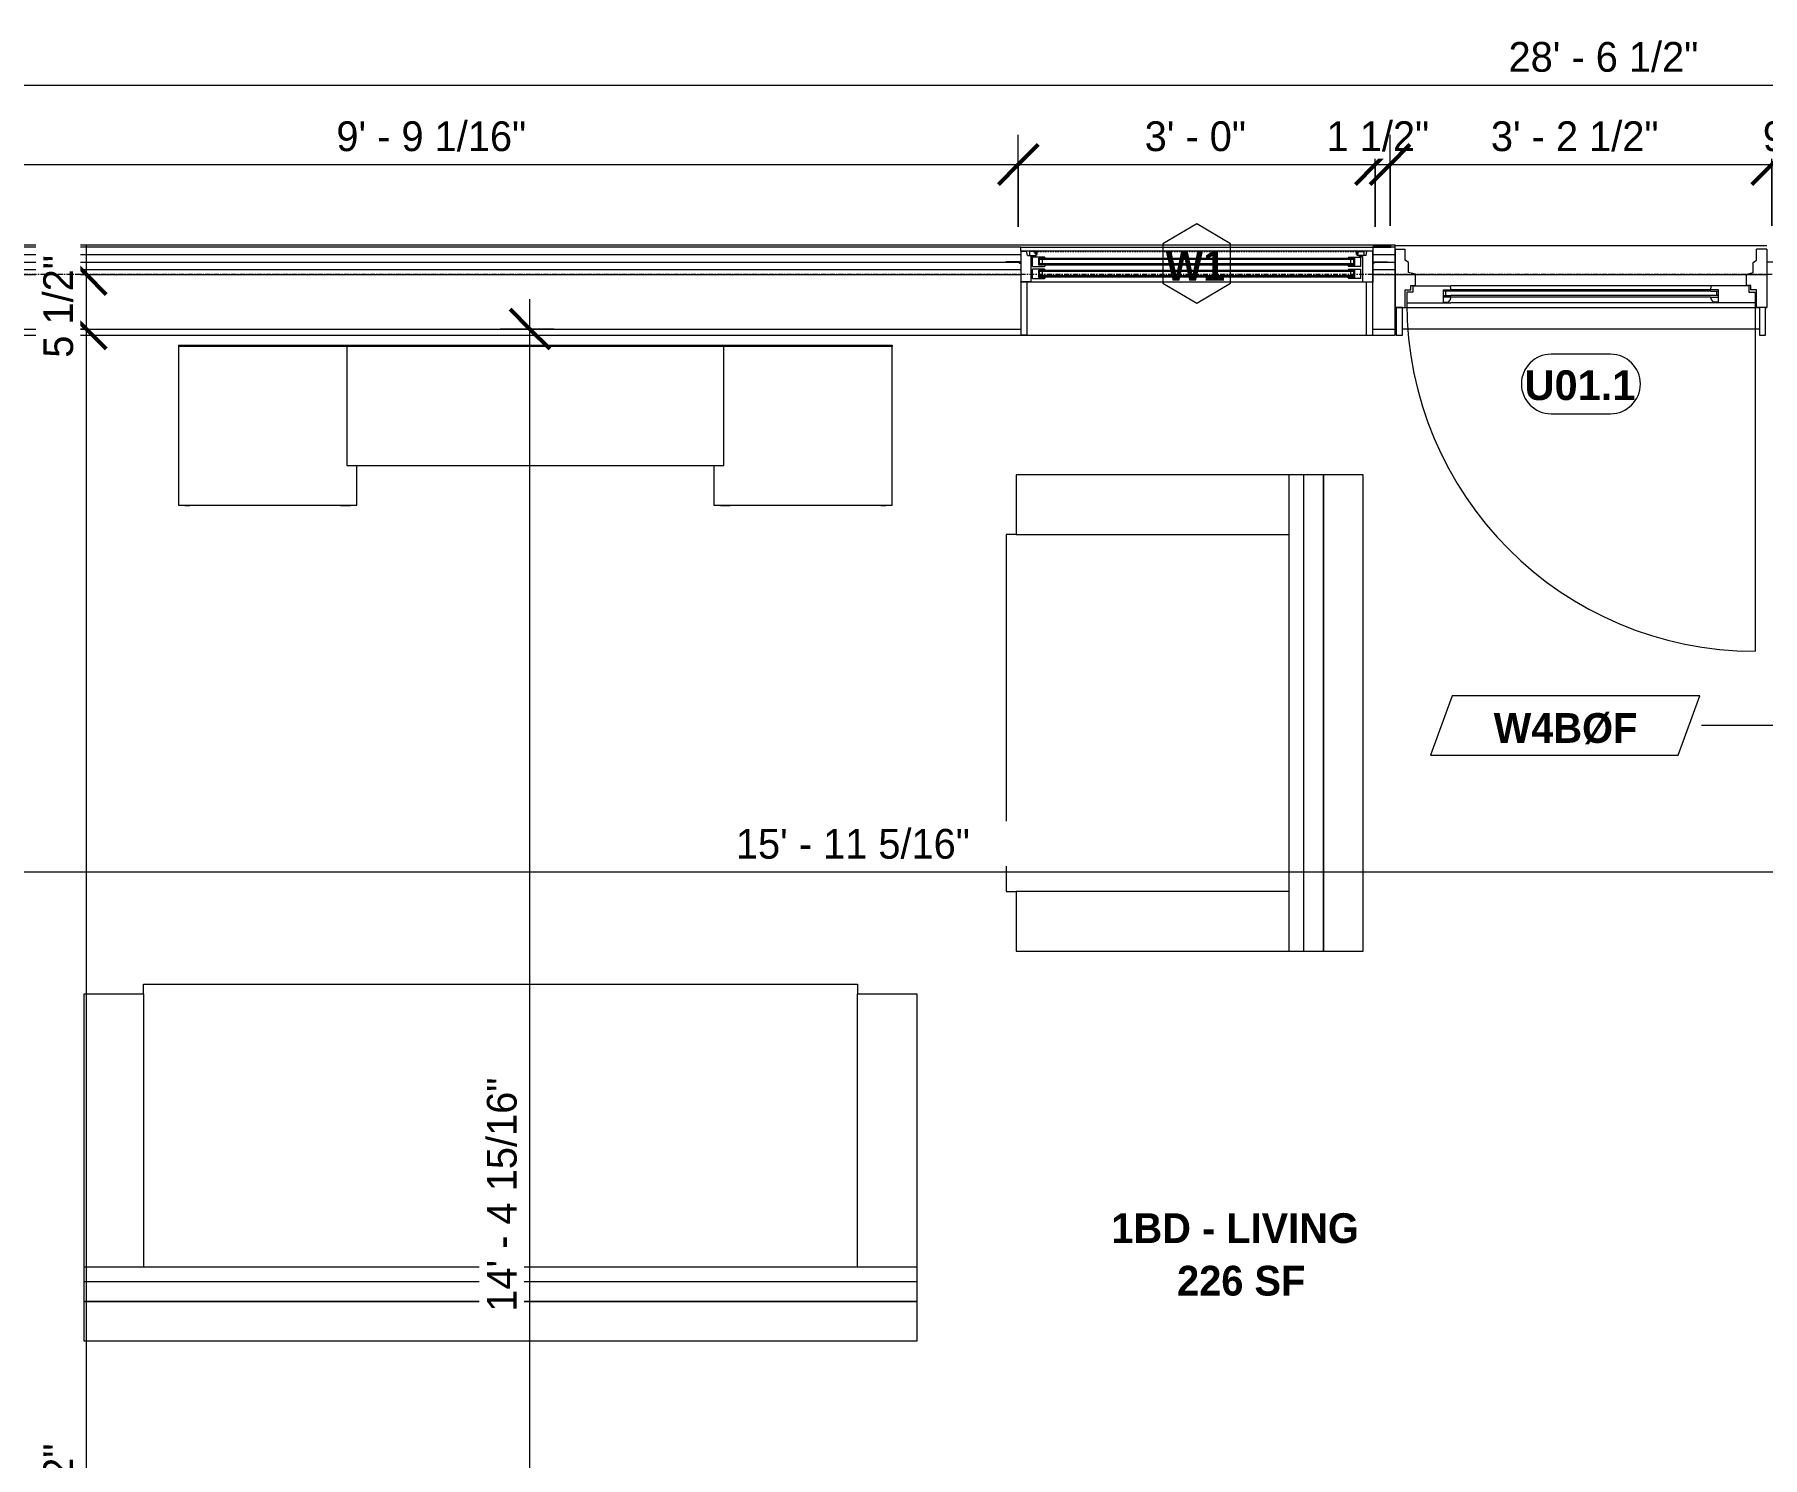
# Model space of a CAD drawing. Header units: inches. Extents: x -4058 to -1781, y 9814 to 12264.
# Drawn here: x -3811.5 to -3637.2, y 11967.9 to 12111.4 of the extents above; entities that cross this region are included whole.
import ezdxf

# ---------------------------------------------------------------- set-up
doc = ezdxf.new("R2010")
doc.units = ezdxf.units.IN
doc.header["$MEASUREMENT"] = 0
doc.linetypes.add('Dash', pattern=[0.25, 0.125, -0.125])
doc.linetypes.add('Grid Line 1_2_', pattern=[0.875, 0.5, -0.125, 0.125, -0.125])
for name, color, linetype, lineweight in [('0-1', 7, 'Continuous', 5), ('0-2', 7, 'Continuous', 9), ('A-ANNO-DIMS', 211, 'Continuous', 9), ('A-ANNO-DIMS-32', 211, 'Continuous', 9), ('A-AREA-IDEN', 2, 'Continuous', 9), ('A-DETL-GENF-HDLN-1', 7, 'Dash', 9), ('A-DETL-GENF-HDLN-2', 1, 'Continuous', 18), ('A-DOOR-1', 7, 'Continuous', 9), ('A-DOOR-FRAM-1', 7, 'Continuous', 9), ('A-DOOR-GLAZ-1', 7, 'Continuous', 9), ('A-DOOR-IDEN', 31, 'Continuous', 9), ('A-FLOR-1', 7, 'Continuous', 9), ('A-FLOR-2', 192, 'Continuous', 9), ('A-GLAZ', 151, 'Continuous', 18), ('A-GLAZ-1', 7, 'Continuous', 9), ('A-GLAZ-IDEN', 152, 'Continuous', 9), ('A-WALL-1', 7, 'Continuous', 9), ('A-WALL-IDEN', 211, 'Continuous', 9), ('I-FURN', 30, 'Continuous', 9), ('S-FNDN-1', 7, 'Continuous', 9), ('S-GRID-1', 1, 'Grid Line 1_2_', 9)]:
    doc.layers.add(name, color=color, linetype=linetype, lineweight=lineweight)
doc.styles.add('Arial_B', font='arialbd.ttf', dxfattribs={"height": 3})
doc.styles.add('Century Gothic', font='ufonts.com_century-gothic.ttf', dxfattribs={"height": 3})
doc.styles.add('Century Gothic_B_1', font='GOTHICB.TTF', dxfattribs={"height": 3})
doc.dimstyles.new('MARKETING_DIMENSION', dxfattribs={"dimscale": 12, "dimtxt": 3.132505, "dimasz": 0.333333, "dimexe": 0.25, "dimexo": 0.166667, "dimgap": 0.041667, "dimtad": 1, "dimdec": 4, "dimrnd": 0.0625, "dimzin": 3, "dimdsep": 46, "dimlunit": 4, "dimtxsty": 'Century Gothic', "dimblk1": 'OBLIQUE', "dimblk2": 'OBLIQUE', "dimsah": 1, "dimcen": 0.09, "dimdle": 0.25, "dimazin": 0, "dimtfac": 1, "dimtdec": 4, "dimtix": 1, "dimtmove": 0, "dimatfit": 3, "dimfxl": 1, "dimtvp": 1, "dimtfill": 1, "dimfrac": 2, "dimtolj": 1, "dimtzin": 0, "dimarcsym": 2})
doc.dimstyles.new('THE_DIMENSION_STRING_2', dxfattribs={"dimscale": 12, "dimtxt": 3.132505, "dimasz": 0.333333, "dimexe": 0.25, "dimexo": 0.166667, "dimgap": 0.041667, "dimtad": 1, "dimdec": 4, "dimrnd": 0.0625, "dimzin": 3, "dimdsep": 46, "dimlunit": 4, "dimtxsty": 'Century Gothic', "dimblk1": 'OBLIQUE', "dimblk2": 'OBLIQUE', "dimsah": 1, "dimcen": 0.09, "dimdle": 0.25, "dimazin": 0, "dimtfac": 1, "dimtdec": 4, "dimtix": 1, "dimtmove": 0, "dimatfit": 3, "dimfxl": 1, "dimtvp": 1, "dimtfill": 1, "dimfrac": 2, "dimtolj": 1, "dimtzin": 0, "dimarcsym": 2})
doc.dimstyles.new('THE_DIMENSION_STRING_3', dxfattribs={"dimscale": 12, "dimtxt": 3.132505, "dimasz": 0.333333, "dimexe": 0.25, "dimexo": 0.166667, "dimgap": 0.041667, "dimtad": 1, "dimdec": 4, "dimrnd": 0.0625, "dimzin": 3, "dimdsep": 46, "dimlunit": 4, "dimtxsty": 'Century Gothic', "dimblk1": 'OBLIQUE', "dimblk2": 'OBLIQUE', "dimsah": 1, "dimcen": 0.09, "dimdle": 0.25, "dimazin": 0, "dimtfac": 1, "dimtdec": 4, "dimtix": 1, "dimtmove": 0, "dimatfit": 3, "dimfxl": 1, "dimtvp": 1, "dimtfill": 1, "dimfrac": 2, "dimtolj": 1, "dimtzin": 0, "dimarcsym": 2})
doc.dimstyles.new('THE_DIMENSION_STRING_4', dxfattribs={"dimscale": 12, "dimtxt": 3.132505, "dimasz": 0.333333, "dimexe": 0.25, "dimexo": 0.166667, "dimgap": 0.041667, "dimtad": 1, "dimdec": 4, "dimrnd": 0.0625, "dimzin": 3, "dimdsep": 46, "dimlunit": 4, "dimtxsty": 'Century Gothic', "dimblk1": 'OBLIQUE', "dimblk2": 'OBLIQUE', "dimsah": 1, "dimcen": 0.09, "dimdle": 0.25, "dimazin": 0, "dimtfac": 1, "dimtdec": 4, "dimtix": 1, "dimtmove": 0, "dimatfit": 3, "dimfxl": 1, "dimtvp": 1, "dimtfill": 1, "dimfrac": 2, "dimtolj": 1, "dimtzin": 0, "dimarcsym": 2})

# ---------------------------------------------------------------- blocks, each defined once
blk = doc.blocks.new('Bayer Built Door - VISTAGRANDE FLUSH - 37-1_2__ x 81-3_4__ - 1ST FLOOR-V3-UNIT PLANS - 1ST FLOOR')
at = {"layer": 'A-DOOR-1'}
for p, q in [((-16.95, 0.56), (-16.95, -0.08)), ((-16.95, 0.56), (-13.13, 0.56)), ((-13.87, 0.16), (-13.13, 0.16)), ((-13.87, -1.16), (-13.87, 0.16)), ((-13.13, 0.25), (-13.16, 0.56)), ((13.12, 0.56), (-13.13, 0.56)), ((-13.13, 0.16), (-13.13, 0.25)), ((13.12, 0.25), (13.16, 0.56)), ((13.12, 0.16), (13.12, 0.25)), ((13.87, 0.16), (13.12, 0.16)), ((16.95, 0.56), (13.12, 0.56)), ((13.87, -1.16), (13.87, 0.16)), ((16.95, 0.56), (16.95, -0.08)), ((-16.95, -0.08), (-17.56, -0.09)), ((-17.56, -0.09), (-17.56, -1.16)), ((-17.56, -1.16), (-13.13, -1.16)), ((-13.13, -0.59), (-13.87, -0.59)), ((-13.87, -1.09), (-13.36, -1.09)), ((-13.87, -1.16), (-13.87, -1.09)), ((-13.36, -1.09), (-13.16, -0.84)), ((-13.16, -0.84), (-13.13, -0.66)), ((13.12, -1.16), (-13.13, -1.16)), ((-13.13, -0.66), (-13.13, -0.59)), ((13.12, -0.59), (13.87, -0.59)), ((13.12, -0.66), (13.12, -0.59)), ((13.16, -0.84), (13.12, -0.66)), ((17.56, -1.16), (13.12, -1.16)), ((13.36, -1.09), (13.16, -0.84)), ((13.87, -1.09), (13.36, -1.09)), ((13.87, -1.16), (13.87, -1.09)), ((16.95, -0.08), (17.56, -0.09)), ((17.56, -0.09), (17.56, -1.16)), ((17.56, -1.16), (17.56, -36.28))]:
    blk.add_line(p, q, dxfattribs=at)
blk.add_arc((17.56, -1.16), 35.13, 180, 270, dxfattribs=at)
at = {"layer": 'A-DOOR-FRAM-1'}
for p, q in [((18.75, 4.59), (-18.75, 4.59)), ((-18.75, 4.25), (-18.75, -1.63)), ((-18.75, 4.25), (-17.72, 4.25)), ((-17.72, 3.13), (-17.72, 4.25)), ((17.72, 3.13), (17.72, 4.25)), ((18.75, 4.25), (17.72, 4.25)), ((18.75, 4.25), (18.75, -1.63)), ((-20.38, 2.94), (-18.75, 2.94)), ((-17.38, 2.89), (-17.72, 3.13)), ((-17.38, 1.89), (-17.38, 2.89)), ((-16.69, 1.73), (-17.38, 1.89)), ((16.69, 1.73), (17.38, 1.89)), ((17.38, 2.89), (17.72, 3.13)), ((17.38, 1.89), (17.38, 2.89)), ((20.37, 2.94), (18.75, 2.94)), ((-17.72, 0.16), (-17.14, 0.16)), ((-17.72, -1.63), (-17.72, 0.16)), ((-17.14, 0.16), (-17.14, 0.59)), ((-17.14, 0.59), (-16.69, 0.59)), ((-16.69, 0.59), (-16.69, 1.73)), ((16.69, 0.59), (16.69, 1.73)), ((17.14, 0.59), (16.69, 0.59)), ((17.14, 0.16), (17.14, 0.59)), ((17.72, 0.16), (17.14, 0.16)), ((17.72, -1.63), (17.72, 0.16)), ((-18.75, -1.63), (-18.63, -1.63)), ((-18.37, -1.63), (-18.75, -1.63)), ((-18.75, -1.63), (-17.72, -1.63)), ((-18, -1.63), (-18.63, -1.63)), ((-18.63, -1.63), (-18.63, -4.44)), ((-18, -1.63), (18, -1.63)), ((-18, -4.44), (-18, -1.63)), ((18.75, -1.63), (17.72, -1.63)), ((18.62, -1.63), (18, -1.63)), ((18, -1.63), (18, -4.44)), ((18.62, -1.63), (18.75, -1.63)), ((18.62, -4.44), (18.62, -1.63)), ((-18.63, -4.44), (-18, -4.44)), ((18, -4.44), (18.62, -4.44))]:
    blk.add_line(p, q, dxfattribs=at)
at = {"layer": 'A-DOOR-GLAZ-1'}
for p, q in [((13.12, 0.16), (-13.13, 0.16)), ((-13.13, 0), (-13.87, 0)), ((-13.87, -0.44), (-13.13, -0.44)), ((-13.66, 0), (-13.66, -0.44)), ((13.12, 0), (-13.13, 0)), ((13.12, -0.44), (-13.13, -0.44)), ((13.12, -0.59), (-13.13, -0.59)), ((13.12, 0), (13.87, 0)), ((13.87, -0.44), (13.12, -0.44)), ((13.66, 0), (13.66, -0.44))]:
    blk.add_line(p, q, dxfattribs=at)
blk = doc.blocks.new('Window-Double_Hung-Marvin-Essential - ESDH3066 - 1st Floor-3357217-UNIT PLANS - 1ST FLOOR')
at = {"layer": 'A-DETL-GENF-HDLN-1'}
blk.add_line((16.1, 3.97), (-16.5, 3.97), dxfattribs=at)
at = {"layer": 'A-DETL-GENF-HDLN-2'}
for p, q in [((-17.75, 4.03), (-17.16, 4.03)), ((-17.75, 4.03), (-17.75, 0.94)), ((-17.08, 3.62), (-17.16, 4.03)), ((-17.08, 3.62), (-16.19, 3.62)), ((-16.85, 4), (-16.85, 3.62)), ((-16.3, 4), (-16.85, 4)), ((-16.38, 3.52), (-16.72, 3.52)), ((-16.72, 3.52), (-16.72, 0.94)), ((-16.38, 3.62), (-16.38, 3.52)), ((-16.3, 3.76), (-16.3, 4)), ((-16.18, 3.76), (-16.3, 3.76)), ((-16.19, 3.72), (-16.1, 3.72)), ((-16.19, 3.62), (-16.19, 3.72)), ((-16.18, 3.97), (-16.1, 3.97)), ((-16.18, 3.97), (-16.18, 3.76)), ((-16.1, 3.72), (-16.1, 3.97)), ((16.18, 3.97), (16.1, 3.97)), ((16.1, 3.72), (16.1, 3.97)), ((16.19, 3.72), (16.1, 3.72)), ((16.18, 3.97), (16.18, 3.76)), ((16.18, 3.76), (16.3, 3.76)), ((16.19, 3.62), (16.19, 3.72)), ((17.08, 3.62), (16.19, 3.62)), ((16.3, 3.76), (16.3, 4)), ((16.3, 4), (16.85, 4)), ((16.38, 3.62), (16.38, 3.52)), ((16.38, 3.52), (16.72, 3.52)), ((16.72, 3.52), (16.72, 0.94)), ((16.85, 4), (16.85, 3.62)), ((17.08, 3.62), (17.16, 4.03)), ((17.75, 4.03), (17.16, 4.03)), ((17.75, 4.03), (17.75, 0.94)), ((-19.25, 2.98), (-19.25, 2.94)), ((-17.75, 2.98), (-19.25, 2.98)), ((-19.25, 2.94), (-17.9, 2.94)), ((-17.9, 2.94), (-17.9, 2.83)), ((-17.9, 2.83), (-17.75, 2.83)), ((-15.34, 3.44), (-16.56, 3.44)), ((-16.56, 2.5), (-16.56, 3.44)), ((-16.56, 2.5), (-15.34, 2.5)), ((-15.34, 2.22), (-16.56, 2.22)), ((-16.56, 1.28), (-16.56, 2.22)), ((-15.94, 2.62), (-15.94, 3.34)), ((-15.94, 3.34), (-15.28, 3.34)), ((-15.28, 2.62), (-15.94, 2.62)), ((-15.94, 1.4), (-15.94, 2.12)), ((-15.94, 2.12), (-15.28, 2.12)), ((-15.84, 2.63), (-15.84, 3.32)), ((-15.84, 1.41), (-15.84, 2.1)), ((-15.54, 2.76), (-15.54, 3.2)), ((-15.54, 1.54), (-15.54, 1.98)), ((-15.34, 3.44), (-15.28, 3.38)), ((-15.34, 2.5), (-15.28, 2.56)), ((-15.34, 2.22), (-15.28, 2.16)), ((-15.28, 3.34), (-15.28, 3.38)), ((-15.28, 2.56), (-15.28, 2.62)), ((-15.28, 2.12), (-15.28, 2.16)), ((15.34, 3.44), (15.28, 3.38)), ((15.28, 3.34), (15.28, 3.38)), ((15.94, 3.34), (15.28, 3.34)), ((15.28, 2.56), (15.28, 2.62)), ((15.28, 2.62), (15.94, 2.62)), ((15.34, 2.5), (15.28, 2.56)), ((15.34, 2.22), (15.28, 2.16)), ((15.28, 2.12), (15.28, 2.16)), ((15.94, 2.12), (15.28, 2.12)), ((15.34, 3.44), (16.56, 3.44)), ((16.56, 2.5), (15.34, 2.5)), ((15.34, 2.22), (16.56, 2.22)), ((15.54, 2.76), (15.54, 3.2)), ((15.54, 1.54), (15.54, 1.98)), ((15.84, 2.63), (15.84, 3.32)), ((15.84, 1.41), (15.84, 2.1)), ((15.94, 2.62), (15.94, 3.34)), ((15.94, 1.4), (15.94, 2.12)), ((16.56, 2.5), (16.56, 3.44)), ((16.56, 1.28), (16.56, 2.22)), ((17.75, 2.98), (19.25, 2.98)), ((17.9, 2.83), (17.75, 2.83)), ((17.9, 2.94), (17.9, 2.83)), ((19.25, 2.94), (17.9, 2.94)), ((19.25, 2.98), (19.25, 2.94)), ((-16.72, 0.94), (-17.75, 0.94)), ((-17.13, 0.91), (-17.13, -4.44)), ((-16.56, 1.28), (-15.34, 1.28)), ((-15.28, 1.4), (-15.94, 1.4)), ((-15.34, 1.28), (-15.28, 1.34)), ((-15.28, 1.34), (-15.28, 1.4)), ((15.28, 1.34), (15.28, 1.4)), ((15.28, 1.4), (15.94, 1.4)), ((15.34, 1.28), (15.28, 1.34)), ((16.56, 1.28), (15.34, 1.28)), ((16.72, 0.94), (17.75, 0.94)), ((17.12, -4.44), (17.12, 0.91)), ((-17.13, -4.44), (-17.75, -4.44)), ((17.12, -4.44), (17.75, -4.44))]:
    blk.add_line(p, q, dxfattribs=at)
at = {"layer": 'A-GLAZ'}
for p, q in [((15.84, 3.32), (-15.84, 3.32)), ((15.84, 3.2), (-15.84, 3.2)), ((15.84, 2.76), (-15.84, 2.76)), ((15.84, 2.63), (-15.84, 2.63)), ((15.84, 2.1), (-15.84, 2.1)), ((15.84, 1.98), (-15.84, 1.98)), ((15.84, 1.54), (-15.84, 1.54)), ((15.84, 1.41), (-15.84, 1.41))]:
    blk.add_line(p, q, dxfattribs=at)
at = {"layer": 'A-GLAZ-1'}
for p, q in [((17.75, 4.03), (-17.75, 4.03)), ((-17.75, 4.03), (-17.75, 0.94)), ((19.62, 4.5), (17.75, 4.5)), ((17.75, 4.5), (17.75, 4.44)), ((17.75, 4.44), (19.62, 4.44)), ((17.75, 0.94), (17.75, 4.03)), ((19.62, 4.44), (19.62, 4.5)), ((-17.75, 0.94), (17.75, 0.94)), ((-17.75, 0.91), (-17.75, -4.44)), ((17.75, -4.44), (17.75, 0.91)), ((-17.75, -4.44), (17.75, -4.44))]:
    blk.add_line(p, q, dxfattribs=at)
blk = doc.blocks.new('CTR - 1st Phase - Shell_rvt-1-UNIT PLANS - 1ST FLOOR')
at = {"layer": 'A-FLOR-1'}
blk.add_line((-3674.27, 12087.19), (-3636.77, 12087.19), dxfattribs=at)
at = {"layer": 'A-WALL-1'}
for p, q in [((-3712.02, 12089.94), (-3823.2, 12089.94)), ((-3712.02, 12089.53), (-3712.02, 12089.94)), ((-3712.02, 12089.94), (-3676.52, 12089.94)), ((-3676.52, 12089.94), (-3676.52, 12089.53)), ((-3674.27, 12089.94), (-3674.65, 12089.94)), ((-3674.27, 12081.06), (-3674.27, 12089.94)), ((-3823.2, 12089.19), (-3712.02, 12089.19)), ((-3823.2, 12088.44), (-3712.02, 12088.44)), ((-3823.2, 12087.69), (-3712.02, 12087.69)), ((-3676.52, 12089.19), (-3674.27, 12089.19)), ((-3676.52, 12088.44), (-3674.27, 12088.44)), ((-3676.52, 12087.69), (-3674.27, 12087.69)), ((-3823.2, 12087.19), (-3712.02, 12087.19)), ((-3712.02, 12086.41), (-3712.02, 12086.44)), ((-3676.52, 12087.19), (-3674.27, 12087.19)), ((-3676.52, 12086.44), (-3676.52, 12086.41)), ((-3823.2, 12081.69), (-3712.02, 12081.69)), ((-3823.2, 12081.06), (-3712.02, 12081.06)), ((-3676.52, 12081.69), (-3674.27, 12081.69)), ((-3676.52, 12081.06), (-3674.27, 12081.06))]:
    blk.add_line(p, q, dxfattribs=at)
at = {"layer": 'S-FNDN-1'}
for p in [(-3823.2, 12090.19), (-3674.27, 12089.94)]:
    blk.add_line(p, (-3674.27, 12090.19), dxfattribs=at)
at = {"layer": '0-2'}
for name, p in [('Window-Double_Hung-Marvin-Essential - ESDH3066 - 1st Floor-3357217-UNIT PLANS - 1ST FLOOR', (-3694.27, 12085.5)), ('Bayer Built Door - VISTAGRANDE FLUSH - 37-1_2__ x 81-3_4__ - 1ST FLOOR-V3-UNIT PLANS - 1ST FLOOR', (-3655.52, 12085.5))]:
    blk.add_blockref(name, p, dxfattribs=at)
blk = doc.blocks.new('Entertainment_Center_14771 - Entertainment_Center_14771-3403083-UNIT PLANS - 1ST FLOOR')
at = {"layer": 'I-FURN'}
for p, q in [((-18, 10), (-36, 10)), ((-36, 10), (-36, -6)), ((-34.85, 10.03), (-35.34, 10.03)), ((-35.34, 10.03), (-35.34, 10)), ((-34.85, 10), (-34.85, 10.03)), ((-18.66, 10.03), (-19.66, 10.03)), ((-19.66, 10.03), (-19.66, 10)), ((-18.66, 10), (-18.66, 10.03)), ((-18, 6), (-18, 10)), ((36, 10), (18, 10)), ((18, 10), (18, 6)), ((18.66, 10.03), (18.66, 10)), ((19.66, 10.03), (18.66, 10.03)), ((19.66, 10), (19.66, 10.03)), ((35.34, 10.03), (34.85, 10.03)), ((34.85, 10.03), (34.85, 10)), ((35.34, 10), (35.34, 10.03)), ((36, -6), (36, 10)), ((19, 6), (-19, 6)), ((-19, 6), (-19, -6)), ((19, -6), (19, 6)), ((-36, -6), (-19, -6)), ((-36, -6.13), (-36, -6)), ((-36, -6), (-19, -6)), ((-19, -6.13), (-36, -6.13)), ((-19, -6), (19, -6)), ((-19, -6.13), (-19, -6)), ((-19, -6), (19, -6)), ((19, -6.13), (-19, -6.13)), ((19, -6), (36, -6)), ((19, -6), (19, -6.13)), ((19, -6), (36, -6)), ((36, -6.13), (19, -6.13)), ((36, -6.13), (36, -6))]:
    blk.add_line(p, q, dxfattribs=at)
blk = doc.blocks.new('Couch-Both_Arms-Generic - 1-1372852-UNIT PLANS - 1ST FLOOR')
at = {"layer": 'I-FURN'}
for p, q in [((-42, 17.5), (-36, 17.5)), ((-42, -10), (-42, 17.5)), ((-36, 18.5), (36, 18.5)), ((-36, 17.5), (-36, 18.5)), ((-36, 17.5), (-36, -10)), ((36, 18.5), (36, 17.5)), ((36, 17.5), (42, 17.5)), ((36, -10), (36, 17.5)), ((42, 17.5), (42, -10)), ((-42, -10), (42, -10)), ((-42, -13.5), (-42, -10)), ((42, -10), (42, -13.5)), ((-42, -11.5), (42, -11.5)), ((-42, -13.5), (42, -13.5)), ((-42, -17.5), (-42, -13.5)), ((42, -13.5), (-42, -13.5)), ((42, -13.5), (42, -17.5)), ((42, -17.5), (-42, -17.5))]:
    blk.add_line(p, q, dxfattribs=at)
blk = doc.blocks.new('Couch-Both_Arms-Generic - 2-1352635-UNIT PLANS - 1ST FLOOR')
at = {"layer": 'I-FURN'}
for p, q in [((24, 17.5), (-24, 17.5)), ((-24, 17.5), (-24, 13.5)), ((24, 13.5), (24, 17.5)), ((-24, 13.5), (24, 13.5)), ((24, 13.5), (-24, 13.5)), ((-24, 13.5), (-24, 10)), ((24, 10), (24, 13.5)), ((-24, 11.5), (24, 11.5)), ((-24, 10), (-24, -17.5)), ((-24, 10), (24, 10)), ((-18, -17.5), (-18, 10)), ((18, 10), (18, -17.5)), ((24, -17.5), (24, 10)), ((-24, -17.5), (-18, -17.5)), ((-18, -17.5), (-18, -18.5)), ((-18, -18.5), (18, -18.5)), ((18, -18.5), (18, -17.5)), ((18, -17.5), (24, -17.5))]:
    blk.add_line(p, q, dxfattribs=at)
blk = doc.blocks.new('DIMBLOCK293-UNIT PLANS - 1ST FLOOR')
at = {"layer": 'A-ANNO-DIMS-32'}
for p, q in [((-3829.32, 12090.69), (-3829.32, 12101.28)), ((-3712.27, 12092), (-3712.27, 12101.28)), ((-3832.32, 12098.28), (-3712.27, 12098.28)), ((-3829.32, 12098.28), (-3829.32, 12090.69)), ((-3712.27, 12098.28), (-3712.27, 12092))]:
    blk.add_line(p, q, dxfattribs=at)
at = {"layer": 'A-ANNO-DIMS-32', "lineweight": 50}
for p, q in [((-3829.32, 12098.28), (-3827.32, 12100.28)), ((-3712.27, 12098.28), (-3710.27, 12100.28)), ((-3829.32, 12098.28), (-3831.32, 12096.28)), ((-3712.27, 12098.28), (-3714.27, 12096.28))]:
    blk.add_line(p, q, dxfattribs=at)
at = {"layer": 'A-ANNO-DIMS-32', "color": 0, "insert": (-3781.04, 12102.63), "char_height": 3, "width": 24.5827, "attachment_point": 1, "line_spacing_factor": 0.984502, "style": 'Century Gothic', "bg_fill": 3, "box_fill_scale": 1.25, "bg_fill_color": 256, "bg_fill_true_color": 13158600, "bg_fill_transparency": 0}
blk.add_mtext('9\' - 9 1/16"', dxfattribs=at)
blk = doc.blocks.new('_Oblique')
at = {"color": 0, "linetype": 'ByBlock', "lineweight": -2}
blk.add_line((-0.5, -0.5), (0.5, 0.5), dxfattribs=at)
blk = doc.blocks.new('DIMBLOCK294-UNIT PLANS - 1ST FLOOR')
at = {"layer": 'A-ANNO-DIMS-32'}
for p, q in [((-3712.27, 12092), (-3712.27, 12101.28)), ((-3676.27, 12092), (-3676.27, 12101.28)), ((-3712.27, 12098.28), (-3676.27, 12098.28)), ((-3712.27, 12098.28), (-3712.27, 12092)), ((-3676.27, 12098.28), (-3676.27, 12092))]:
    blk.add_line(p, q, dxfattribs=at)
at = {"layer": 'A-ANNO-DIMS-32', "lineweight": 50}
for p, q in [((-3712.27, 12098.28), (-3710.27, 12100.28)), ((-3676.27, 12098.28), (-3674.27, 12100.28)), ((-3712.27, 12098.28), (-3714.27, 12096.28)), ((-3676.27, 12098.28), (-3678.27, 12096.28))]:
    blk.add_line(p, q, dxfattribs=at)
at = {"layer": 'A-ANNO-DIMS-32', "color": 0, "insert": (-3699.52, 12102.63), "char_height": 3, "width": 12.5897, "attachment_point": 1, "line_spacing_factor": 0.984502, "style": 'Century Gothic', "bg_fill": 3, "box_fill_scale": 1.25, "bg_fill_color": 256, "bg_fill_true_color": 13158600, "bg_fill_transparency": 0}
blk.add_mtext('3\' - 0"', dxfattribs=at)
blk = doc.blocks.new('DIMBLOCK295-UNIT PLANS - 1ST FLOOR')
at = {"layer": 'A-ANNO-DIMS-32'}
for p, q in [((-3676.27, 12092), (-3676.27, 12101.28)), ((-3674.77, 12092.1), (-3674.77, 12101.28)), ((-3676.27, 12098.28), (-3674.77, 12098.28)), ((-3676.27, 12098.28), (-3676.27, 12092)), ((-3674.77, 12098.28), (-3674.77, 12092.1))]:
    blk.add_line(p, q, dxfattribs=at)
at = {"layer": 'A-ANNO-DIMS-32', "lineweight": 50}
for p, q in [((-3676.27, 12098.28), (-3674.27, 12100.28)), ((-3674.77, 12098.28), (-3672.77, 12100.28)), ((-3676.27, 12098.28), (-3678.27, 12096.28)), ((-3674.77, 12098.28), (-3676.77, 12096.28))]:
    blk.add_line(p, q, dxfattribs=at)
at = {"layer": 'A-ANNO-DIMS-32', "color": 0, "insert": (-3681.17, 12102.63), "char_height": 3, "width": 13.5444, "attachment_point": 1, "line_spacing_factor": 0.984502, "style": 'Century Gothic', "bg_fill": 3, "box_fill_scale": 1.25, "bg_fill_color": 256, "bg_fill_true_color": 13158600, "bg_fill_transparency": 0}
blk.add_mtext('1 1/2"', dxfattribs=at)
blk = doc.blocks.new('DIMBLOCK296-UNIT PLANS - 1ST FLOOR')
at = {"layer": 'A-ANNO-DIMS-32'}
for p, q in [((-3674.77, 12092.1), (-3674.77, 12101.28)), ((-3636.27, 12092.1), (-3636.27, 12101.28)), ((-3674.77, 12098.28), (-3636.27, 12098.28)), ((-3674.77, 12098.28), (-3674.77, 12092.1)), ((-3636.27, 12098.28), (-3636.27, 12092.1))]:
    blk.add_line(p, q, dxfattribs=at)
at = {"layer": 'A-ANNO-DIMS-32', "lineweight": 50}
for p, q in [((-3674.77, 12098.28), (-3672.77, 12100.28)), ((-3636.27, 12098.28), (-3634.27, 12100.28)), ((-3674.77, 12098.28), (-3676.77, 12096.28)), ((-3636.27, 12098.28), (-3638.27, 12096.28))]:
    blk.add_line(p, q, dxfattribs=at)
at = {"layer": 'A-ANNO-DIMS-32', "color": 0, "insert": (-3664.6, 12102.63), "char_height": 3, "width": 21.7784, "attachment_point": 1, "line_spacing_factor": 0.984502, "style": 'Century Gothic', "bg_fill": 3, "box_fill_scale": 1.25, "bg_fill_color": 256, "bg_fill_true_color": 13158600, "bg_fill_transparency": 0}
blk.add_mtext('3\' - 2 1/2"', dxfattribs=at)
blk = doc.blocks.new('DIMBLOCK297-UNIT PLANS - 1ST FLOOR')
at = {"layer": 'A-ANNO-DIMS-32'}
for p, q in [((-3636.27, 12092.1), (-3636.27, 12101.28)), ((-3626.77, 12092.69), (-3626.77, 12101.28)), ((-3636.27, 12098.28), (-3626.77, 12098.28)), ((-3636.27, 12098.28), (-3636.27, 12092.1)), ((-3626.77, 12098.28), (-3626.77, 12092.69))]:
    blk.add_line(p, q, dxfattribs=at)
at = {"layer": 'A-ANNO-DIMS-32', "lineweight": 50}
for p, q in [((-3636.27, 12098.28), (-3634.27, 12100.28)), ((-3626.77, 12098.28), (-3624.77, 12100.28)), ((-3636.27, 12098.28), (-3638.27, 12096.28)), ((-3626.77, 12098.28), (-3628.77, 12096.28))]:
    blk.add_line(p, q, dxfattribs=at)
at = {"layer": 'A-ANNO-DIMS-32', "color": 0, "insert": (-3637.17, 12102.63), "char_height": 3, "width": 13.5444, "attachment_point": 1, "line_spacing_factor": 0.984502, "style": 'Century Gothic', "bg_fill": 3, "box_fill_scale": 1.25, "bg_fill_color": 256, "bg_fill_true_color": 13158600, "bg_fill_transparency": 0}
blk.add_mtext('9 1/2"', dxfattribs=at)
blk = doc.blocks.new('DIMBLOCK727-UNIT PLANS - 1ST FLOOR')
at = {"layer": 'A-ANNO-DIMS-32'}
for p, q in [((-3761.52, 11908.74), (-3761.52, 12084.69)), ((-3759.07, 12081.69), (-3764.52, 12081.69)), ((-3761.52, 12081.69), (-3759.07, 12081.69)), ((-3762.35, 11908.74), (-3758.52, 11908.74)), ((-3761.52, 11908.74), (-3762.35, 11908.74))]:
    blk.add_line(p, q, dxfattribs=at)
at = {"layer": 'A-ANNO-DIMS-32', "lineweight": 50}
for p, q in [((-3761.52, 12081.69), (-3763.52, 12083.69)), ((-3761.52, 12081.69), (-3759.52, 12079.69)), ((-3761.52, 11908.74), (-3763.52, 11910.74)), ((-3761.52, 11908.74), (-3759.52, 11906.74))]:
    blk.add_line(p, q, dxfattribs=at)
at = {"layer": 'A-ANNO-DIMS-32', "color": 0, "insert": (-3765.86, 11982.63), "char_height": 3, "width": 30.1914, "attachment_point": 1, "rotation": 90, "line_spacing_factor": 0.984502, "style": 'Century Gothic', "bg_fill": 3, "box_fill_scale": 1.25, "bg_fill_color": 256, "bg_fill_true_color": 13158600, "bg_fill_transparency": 0}
blk.add_mtext('14\' - 4 15/16"', dxfattribs=at)
blk = doc.blocks.new('Wall Tag - Arch Wall-3956453-UNIT PLANS - 1ST FLOOR')
at = {"layer": 'A-WALL-IDEN'}
for p, q in [((-0.3561, 0.0937), (-0.4244, -0.0937)), ((0.4244, 0.0937), (-0.3561, 0.0937)), ((0.3561, -0.0937), (0.4244, 0.0937)), ((-0.4244, -0.0937), (0.3561, -0.0937))]:
    blk.add_line(p, q, dxfattribs=at)
blk = doc.blocks.new('DIMBLOCK827-UNIT PLANS - 1ST FLOOR')
at = {"layer": 'A-ANNO-DIMS-32'}
for p, q in [((-3823.82, 12090.69), (-3823.82, 12109.28)), ((-3481.32, 12107.11), (-3481.32, 12103.28)), ((-3481.32, 12106.28), (-3481.32, 12107.11)), ((-3823.82, 12106.28), (-3481.32, 12106.28)), ((-3823.82, 12106.28), (-3823.82, 12090.69))]:
    blk.add_line(p, q, dxfattribs=at)
at = {"layer": 'A-ANNO-DIMS-32', "lineweight": 50}
for p, q in [((-3823.82, 12106.28), (-3821.82, 12108.28)), ((-3481.32, 12106.28), (-3479.32, 12108.28)), ((-3823.82, 12106.28), (-3825.82, 12104.28)), ((-3481.32, 12106.28), (-3483.32, 12104.28))]:
    blk.add_line(p, q, dxfattribs=at)
at = {"layer": 'A-ANNO-DIMS-32', "color": 0, "insert": (-3662.82, 12110.63), "char_height": 3, "width": 24.5827, "attachment_point": 1, "line_spacing_factor": 0.984502, "style": 'Century Gothic', "bg_fill": 3, "box_fill_scale": 1.25, "bg_fill_color": 256, "bg_fill_true_color": 13158600, "bg_fill_transparency": 0}
blk.add_mtext('28\' - 6 1/2"', dxfattribs=at)
blk = doc.blocks.new('DIMBLOCK1064-UNIT PLANS - 1ST FLOOR')
at = {"layer": 'A-ANNO-DIMS-32', "lineweight": 50}
for p, q in [((-3806.25, 12081.69), (-3808.25, 12083.69)), ((-3806.25, 12081.69), (-3804.25, 12079.69)), ((-3806.25, 11839.19), (-3808.25, 11841.19)), ((-3806.25, 11839.19), (-3804.25, 11837.19))]:
    blk.add_line(p, q, dxfattribs=at)
at = {"layer": 'A-ANNO-DIMS-32'}
for p, q in [((-3807.08, 12081.69), (-3803.25, 12081.69)), ((-3806.25, 12081.69), (-3807.08, 12081.69)), ((-3806.25, 11839.19), (-3806.25, 12081.69)), ((-3807.08, 11839.19), (-3803.25, 11839.19)), ((-3806.25, 11839.19), (-3807.08, 11839.19))]:
    blk.add_line(p, q, dxfattribs=at)
at = {"layer": 'A-ANNO-DIMS-32', "color": 0, "insert": (-3810.6, 11950.2), "char_height": 3, "width": 24.5827, "attachment_point": 1, "rotation": 90, "line_spacing_factor": 0.984502, "style": 'Century Gothic', "bg_fill": 3, "box_fill_scale": 1.25, "bg_fill_color": 256, "bg_fill_true_color": 13158600, "bg_fill_transparency": 0}
blk.add_mtext('20\' - 2 1/2"', dxfattribs=at)
blk = doc.blocks.new('DIMBLOCK1065-UNIT PLANS - 1ST FLOOR')
at = {"layer": 'A-ANNO-DIMS-32'}
for p, q in [((-3806.25, 12081.69), (-3806.25, 12090.19)), ((-3807.08, 12087.19), (-3803.25, 12087.19)), ((-3806.25, 12087.19), (-3807.08, 12087.19)), ((-3807.08, 12081.69), (-3803.25, 12081.69)), ((-3806.25, 12081.69), (-3807.08, 12081.69))]:
    blk.add_line(p, q, dxfattribs=at)
at = {"layer": 'A-ANNO-DIMS-32', "lineweight": 50}
for p, q in [((-3806.25, 12087.19), (-3808.25, 12089.19)), ((-3806.25, 12087.19), (-3804.25, 12085.19)), ((-3806.25, 12081.69), (-3808.25, 12083.69)), ((-3806.25, 12081.69), (-3804.25, 12079.69))]:
    blk.add_line(p, q, dxfattribs=at)
at = {"layer": 'A-ANNO-DIMS-32', "color": 0, "insert": (-3810.6, 12078.8), "char_height": 3, "width": 13.5444, "attachment_point": 1, "rotation": 90, "line_spacing_factor": 0.984502, "style": 'Century Gothic', "bg_fill": 3, "box_fill_scale": 1.25, "bg_fill_color": 256, "bg_fill_true_color": 13158600, "bg_fill_transparency": 0}
blk.add_mtext('5 1/2"', dxfattribs=at)
blk = doc.blocks.new('Door Tag - Type Mark-2601225-UNIT PLANS - 1ST FLOOR')
at = {"layer": 'A-DOOR-IDEN'}
for p, q in [((0.09375, 0.09375), (-0.09375, 0.09375)), ((-0.09375, -0.09375), (0.09375, -0.09375))]:
    blk.add_line(p, q, dxfattribs=at)
for centre, start, end in [((-0.09375, 0), 90, 270), ((0.09375, 0), 270, 90)]:
    blk.add_arc(centre, 0.09375, start, end, dxfattribs=at)
blk = doc.blocks.new('Window Tag - ONE-4156801-UNIT PLANS - 1ST FLOOR')
at = {"layer": 'A-GLAZ-IDEN'}
for p, q in [((0, 0.125), (-0.1071, 0.0619)), ((0.107, 0.062), (0, 0.125)), ((-0.1071, 0.0619), (-0.1071, -0.0619)), ((0.107, -0.0624), (0.107, 0.062)), ((-0.1071, -0.0619), (0, -0.125)), ((0, -0.125), (0.107, -0.0624))]:
    blk.add_line(p, q, dxfattribs=at)
blk = doc.blocks.new('DIMBLOCK1389-UNIT PLANS - 1ST FLOOR')
at = {"layer": 'A-ANNO-DIMS-32'}
for p, q in [((-3823.82, 12044.23), (-3823.82, 12023.96)), ((-3823.82, 12026.96), (-3823.82, 12044.23)), ((-3826.82, 12026.96), (-3632.52, 12026.96)), ((-3632.52, 12027.79), (-3632.52, 12023.96)), ((-3632.52, 12026.96), (-3632.52, 12027.79))]:
    blk.add_line(p, q, dxfattribs=at)
at = {"layer": 'A-ANNO-DIMS-32', "lineweight": 50}
for p, q in [((-3823.82, 12026.96), (-3821.82, 12028.96)), ((-3632.52, 12026.96), (-3630.52, 12028.96)), ((-3823.82, 12026.96), (-3825.82, 12024.96)), ((-3632.52, 12026.96), (-3634.52, 12024.96))]:
    blk.add_line(p, q, dxfattribs=at)
at = {"layer": 'A-ANNO-DIMS-32', "color": 0, "insert": (-3740.75, 12031.3), "char_height": 3, "width": 30.1914, "attachment_point": 1, "line_spacing_factor": 0.984502, "style": 'Century Gothic', "bg_fill": 3, "box_fill_scale": 1.25, "bg_fill_color": 256, "bg_fill_true_color": 13158600, "bg_fill_transparency": 0}
blk.add_mtext('15\' - 11 5/16"', dxfattribs=at)

msp = doc.modelspace()

# ---------------------------------------------------------------- block references
at = {"layer": '0-1'}
msp.add_blockref('CTR - 1st Phase - Shell_rvt-1-UNIT PLANS - 1ST FLOOR', (0, 0), dxfattribs=at)

# ---------------------------------------------------------------- next in the draw order: linework, layer by layer
at = {"layer": 'A-FLOR-2'}
for p, q in [((-3674.14874, 12081.6894), (-3674.27374, 12081.6894)), ((-3637.52374, 12081.6894), (-3673.52374, 12081.6894))]:
    msp.add_line(p, q, dxfattribs=at)
at = {"layer": 'A-WALL-IDEN'}
msp.add_line((-3632.52374, 12041.72823), (-3643.36689, 12041.72823), dxfattribs=at)

# ---------------------------------------------------------------- next in the draw order: block references
at = {"layer": 'A-DOOR-IDEN', "xscale": 31.99999999999999, "yscale": 31.99999999999999, "zscale": 31.99999999999999}
msp.add_blockref('Door Tag - Type Mark-2601225-UNIT PLANS - 1ST FLOOR', (-3655.52374, 12076.15363), dxfattribs=at)
at = {"layer": 'A-WALL-IDEN', "xscale": 31.99999999999999, "yscale": 31.99999999999999, "zscale": 31.99999999999999}
msp.add_blockref('Wall Tag - Arch Wall-3956453-UNIT PLANS - 1ST FLOOR', (-3657.0986, 12041.72823), dxfattribs=at)
at = {"layer": 'I-FURN'}
for name, p, rotation in [('Entertainment_Center_14771 - Entertainment_Center_14771-3403083-UNIT PLANS - 1ST FLOOR', (-3760.97317, 12073.9394), 180), ('Couch-Both_Arms-Generic - 2-1352635-UNIT PLANS - 1ST FLOOR', (-3694.98344, 12042.9894), 269.9999999999638)]:
    msp.add_blockref(name, p, dxfattribs=dict(at, rotation=rotation))
msp.add_blockref('Couch-Both_Arms-Generic - 1-1372852-UNIT PLANS - 1ST FLOOR', (-3764.48344, 11997.1644), dxfattribs=at)

# ---------------------------------------------------------------- next in the draw order: texts
at = {"layer": 'A-AREA-IDEN', "char_height": 3, "attachment_point": 1, "style": 'Century Gothic_B_1'}
for s, insert, width in [('1BD - LIVING', (-3702.8785, 11992.5537), 31.411), ('226 SF', (-3696.25173, 11987.25656), 15.352)]:
    msp.add_mtext(s, dxfattribs=dict(at, insert=insert, width=width))
at = {"layer": 'A-DOOR-IDEN', "insert": (-3661.2068, 12077.53349), "char_height": 3, "width": 13.635, "attachment_point": 1, "style": 'Arial_B'}
msp.add_mtext('U01.1', dxfattribs=at)
at = {"layer": 'A-WALL-IDEN', "insert": (-3664.31452, 12042.97576), "char_height": 3, "width": 17.372, "attachment_point": 1, "style": 'Century Gothic_B_1'}
msp.add_mtext('W4BØF', dxfattribs=at)

# ---------------------------------------------------------------- next in the draw order: dimensions: what is measured, and where the dimension line sits
at = {"layer": 'A-ANNO-DIMS'}
dim = msp.add_linear_dim(base=(-3712.27374, 12098.28202), p1=(-3829.32374, 12088.6894), p2=(-3712.27374, 12090.0019), dimstyle='THE_DIMENSION_STRING_2', override={"dimpost": '<>', "dimfxl": 117.057358}, dxfattribs=at)
dim.commit()
dim.dimension.update_dxf_attribs({"geometry": 'DIMBLOCK293-UNIT PLANS - 1ST FLOOR', "text_midpoint": (-3770.79874, 12100.52369)})

# ---------------------------------------------------------------- next in the draw order: dimensions: what is measured, and where the dimension line sits
dim = msp.add_linear_dim(base=(-3676.27374, 12098.28202), p1=(-3712.27374, 12090.0019), p2=(-3676.27374, 12090.0019), dimstyle='THE_DIMENSION_STRING_2', override={"dimpost": '<>', "dimfxl": 36}, dxfattribs=at)
dim.commit()
dim.dimension.update_dxf_attribs({"geometry": 'DIMBLOCK294-UNIT PLANS - 1ST FLOOR', "text_midpoint": (-3694.27374, 12100.35748)})
for base, p1, p2, dimstyle, override, picture, middle in [((-3761.51921, 12081.6894), (-3764.34764, 11908.7394), (-3757.06579, 12081.6894), 'MARKETING_DIMENSION', {"dimpost": '<>', "dimfxl": 173.103229}, 'DIMBLOCK727-UNIT PLANS - 1ST FLOOR', (-3763.76088, 11995.2144)), ((-3806.25015, 12081.6894), (-3809.07858, 11839.1894), (-3809.07858, 12081.6894), 'THE_DIMENSION_STRING_4', {"dimpost": '<>', "dimfxl": 242.5}, 'DIMBLOCK1064-UNIT PLANS - 1ST FLOOR', (-3808.49182, 11960.4394))]:
    dim = msp.add_linear_dim(base=base, p1=p1, p2=p2, angle=90, dimstyle=dimstyle, override=override, dxfattribs=at)
    dim.commit()
    dim.dimension.update_dxf_attribs({"geometry": picture, "text_midpoint": middle})

# ---------------------------------------------------------------- next in the draw order: dimensions: what is measured, and where the dimension line sits
for base, p1, p2, dimstyle, override, picture, middle in [((-3674.77374, 12098.28202), (-3676.27374, 12090.0019), (-3674.77374, 12090.09565), 'THE_DIMENSION_STRING_2', {"dimpost": '<>', "dimfxl": 1.502927}, 'DIMBLOCK295-UNIT PLANS - 1ST FLOOR', (-3675.52374, 12100.52369)), ((-3632.52374, 12026.95802), (-3823.82374, 12046.23415), (-3632.52374, 12029.78644), 'MARKETING_DIMENSION', {"dimpost": '<>', "dimfxl": 192.005774}, 'DIMBLOCK1389-UNIT PLANS - 1ST FLOOR', (-3728.17374, 12029.19969))]:
    dim = msp.add_linear_dim(base=base, p1=p1, p2=p2, dimstyle=dimstyle, override=override, dxfattribs=at)
    dim.commit()
    dim.dimension.update_dxf_attribs({"geometry": picture, "text_midpoint": middle})

# ---------------------------------------------------------------- next in the draw order: dimensions: what is measured, and where the dimension line sits
dim = msp.add_linear_dim(base=(-3636.27374, 12098.28202), p1=(-3674.77374, 12090.09565), p2=(-3636.27374, 12090.09565), dimstyle='THE_DIMENSION_STRING_2', override={"dimpost": '<>', "dimfxl": 38.5}, dxfattribs=at)
dim.commit()
dim.dimension.update_dxf_attribs({"geometry": 'DIMBLOCK296-UNIT PLANS - 1ST FLOOR', "text_midpoint": (-3655.52374, 12100.52369)})

# ---------------------------------------------------------------- next in the draw order: dimensions: what is measured, and where the dimension line sits
dim = msp.add_linear_dim(base=(-3626.77374, 12098.28202), p1=(-3636.27374, 12090.09565), p2=(-3626.77374, 12090.6894), dimstyle='THE_DIMENSION_STRING_2', override={"dimpost": '<>', "dimfxl": 9.518537}, dxfattribs=at)
dim.commit()
dim.dimension.update_dxf_attribs({"geometry": 'DIMBLOCK297-UNIT PLANS - 1ST FLOOR', "text_midpoint": (-3631.52374, 12100.52369)})

# ---------------------------------------------------------------- next in the draw order: dimensions: what is measured, and where the dimension line sits
dim = msp.add_linear_dim(base=(-3481.32374, 12106.28202), p1=(-3823.82374, 12088.6894), p2=(-3481.32374, 12109.11045), dimstyle='THE_DIMENSION_STRING_3', override={"dimpost": '<>', "dimfxl": 343.108247}, dxfattribs=at)
dim.commit()
dim.dimension.update_dxf_attribs({"geometry": 'DIMBLOCK827-UNIT PLANS - 1ST FLOOR', "text_midpoint": (-3652.57374, 12108.52369)})

# ---------------------------------------------------------------- next in the draw order: block references
at = {"layer": 'A-GLAZ-IDEN', "xscale": 31.99999999999999, "yscale": 31.99999999999999, "zscale": 31.99999999999999}
msp.add_blockref('Window Tag - ONE-4156801-UNIT PLANS - 1ST FLOOR', (-3694.27374, 12088.29725), dxfattribs=at)

# ---------------------------------------------------------------- next in the draw order: texts
at = {"layer": 'A-GLAZ-IDEN', "insert": (-3697.41048, 12089.581), "char_height": 3, "width": 7.575, "attachment_point": 1, "style": 'Century Gothic_B_1'}
msp.add_mtext('W1', dxfattribs=at)

# ---------------------------------------------------------------- next in the draw order: dimensions: what is measured, and where the dimension line sits
at = {"layer": 'A-ANNO-DIMS'}
dim = msp.add_linear_dim(base=(-3806.25015, 12087.1894), p1=(-3809.07858, 12081.6894), p2=(-3809.07858, 12087.1894), angle=90, dimstyle='THE_DIMENSION_STRING_4', override={"dimpost": '<>', "dimfxl": 5.5}, dxfattribs=at)
dim.commit()
dim.dimension.update_dxf_attribs({"geometry": 'DIMBLOCK1065-UNIT PLANS - 1ST FLOOR', "text_midpoint": (-3808.49182, 12084.4394)})

# ---------------------------------------------------------------- next in the draw order: linework, layer by layer
at = {"layer": 'S-GRID-1'}
msp.add_line((-1781.27288, 12087.1894), (-4041.7795, 12087.1894), dxfattribs=at)

doc.saveas('drawing.dxf')
